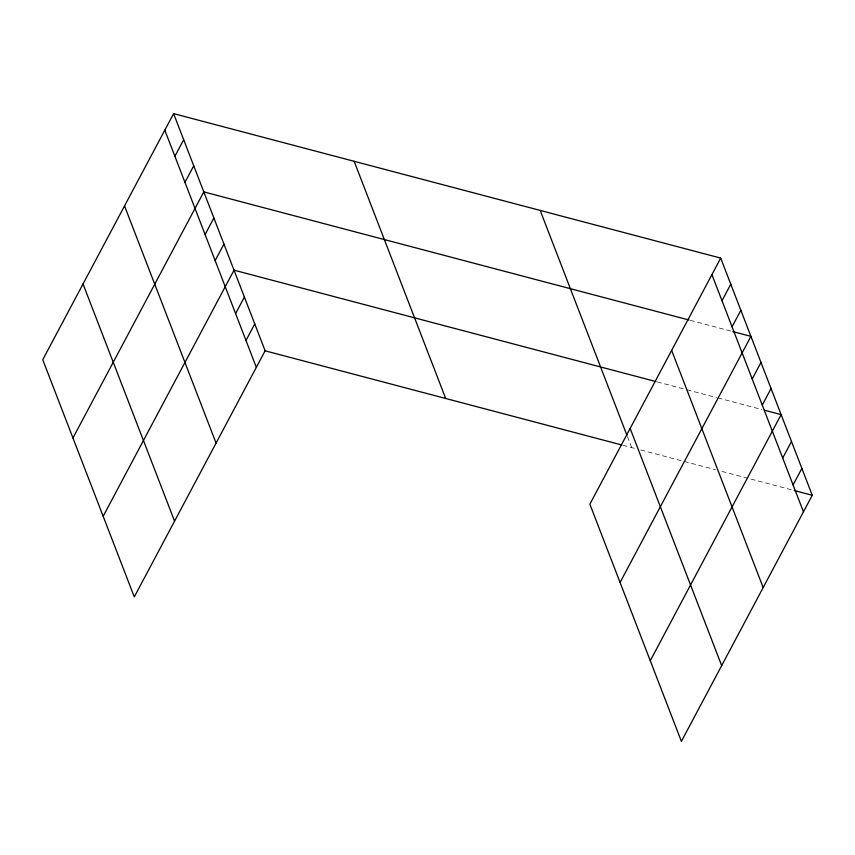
<?xml version="1.0" encoding="UTF-8"?>
<svg xmlns="http://www.w3.org/2000/svg" width="855" height="855" viewBox="0 0 855 855"><rect width="100%" height="100%" fill="white"/><g stroke="black" fill="none" stroke-linecap="round" stroke-linejoin="round"><path stroke-width="0.64" stroke-dasharray="4.28 3.21" d="M690.306 320.358L731.581 331.248M657.324 381.939L685.699 389.431M686.982 389.773L716.65 397.596M717.933 397.938L761.784 409.513M622.91 445.273L635.575 448.619M640.726 449.976L715.528 469.726M721.973 471.426L792.906 490.161M627.463 436.595L631.706 447.593"/><path stroke-width="1.28" d="M173.608 113.63L42.75 359.731L134.288 596.908L265.136 350.807L173.608 113.63L720.712 258.092L812.25 495.269L681.392 741.37L589.865 504.194L720.712 258.092M174.88 156.251L183.675 139.718M184.947 182.339L193.743 165.806M72.953 438.006L203.811 191.894L689.023 320.016M205.093 234.527L213.878 217.982M215.161 260.615L223.946 244.07M103.166 516.27L234.024 270.169L656.031 381.597M235.606 313.582L244.391 297.048M245.973 340.461L254.769 323.927M721.994 300.714L730.79 284.181M732.062 326.802L740.858 310.269M620.067 582.469L750.925 336.357L732.863 331.59M752.197 378.979L760.993 362.445M762.265 405.067L771.06 388.533M650.27 660.733L781.128 414.622L764.359 410.197M782.71 458.045L791.506 441.501M793.087 484.924L801.872 468.39M265.136 350.807L621.649 444.942M794.199 490.503L812.25 495.269M711.926 274.626L803.454 511.803M671.645 350.379L763.173 587.556M630.146 428.441L721.673 665.617M540.168 210.416L626.993 435.377M354.152 161.296L445.69 398.473M164.812 130.163L256.35 367.34M124.531 205.927L216.069 443.093M83.031 283.978L174.57 521.155"/></g></svg>
